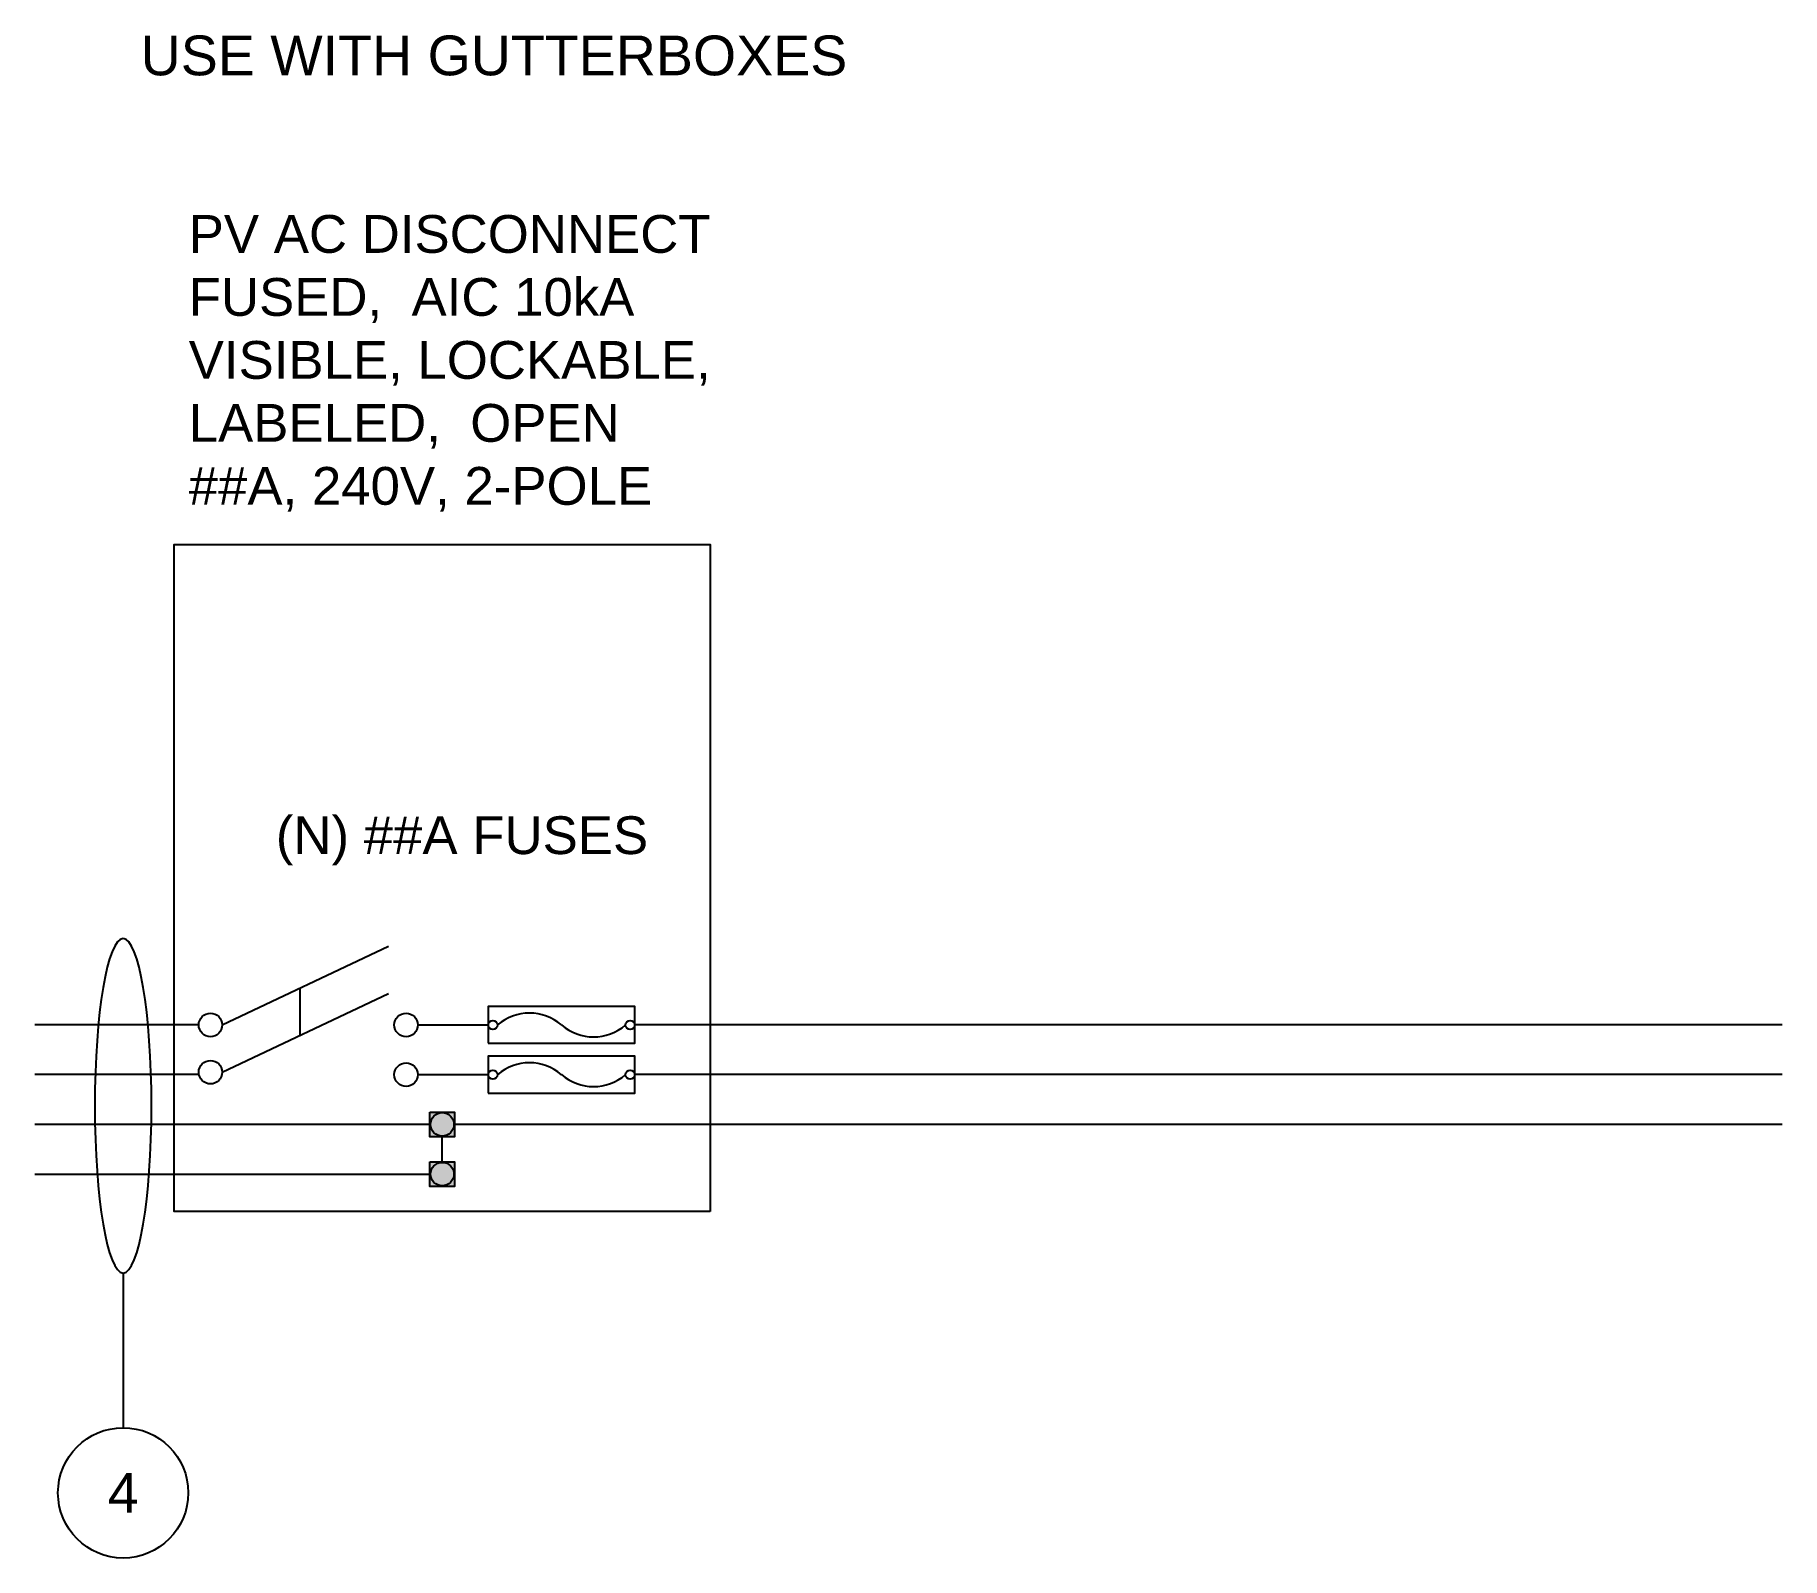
# Model space of a CAD drawing. Header units: inches. Extents: x 283.3 to 318.5, y 6.7 to 99.1.
# Drawn here: x 283.34 to 318.49, y 6.68 to 37.32 of the extents above; entities outside this region: 1.
import ezdxf

# ---------------------------------------------------------------- set-up
doc = ezdxf.new("R2010")
doc.units = ezdxf.units.IN
doc.header["$MEASUREMENT"] = 0
for name, color, linetype in [('Ground', 3, 'Continuous'), ('Negative', 7, 'Continuous'), ('Positive', 1, 'Continuous')]:
    doc.layers.add(name, color=color, linetype=linetype)
doc.layers.add('Hidden', color=1, linetype='Continuous', lineweight=25, plot=False)
doc.layers.add('wirecallout', color=4, linetype='Continuous', lineweight=25)
doc.styles.get("Standard").update_dxf_attribs({"font": 'arial.ttf'})

# ---------------------------------------------------------------- blocks, each defined once
blk = doc.blocks.new('*T21')
at = {"color": 0, "linetype": 'ByBlock', "lineweight": -2, "transparency": 16777216}
for p, q in [((0, 0), (8.467, 0)), ((0, 0), (0, -4.497)), ((4.233, 0), (4.233, -4.497)), ((8.467, 0), (8.467, -4.497)), ((0, -1.348), (8.467, -1.348)), ((0, -2.697), (8.467, -2.697)), ((0, -4.497), (8.467, -4.497))]:
    blk.add_line(p, q, dxfattribs=at)
at = {"color": 0, "transparency": 16777216, "char_height": 0.55556, "width": 3.63333}
for s, insert, attachment_point in [('{\\fCalibri|b0|i0|c0;AC DISCO', (0.3, -1.048), 7), ('{\\fCalibri|b0|i0|c0;', (8.167, -1.048), 9), ('{\\fCalibri|b0|i0|c0;PV BREAK', (0.3, -2.397), 7), ('{\\fCalibri|b0|i0|c0;', (4.533, -2.397), 7)]:
    blk.add_mtext(s, dxfattribs=dict(at, insert=insert, attachment_point=attachment_point))

msp = doc.modelspace()

# ---------------------------------------------------------------- hatches: boundary and pattern name
h = msp.add_hatch(color=256)
h.dxf.hatch_style = 1
h.paths.add_polyline_path([(291.785, 15.654), (291.289, 15.654), (291.289, 15.406), (291.785, 15.406)])
h.paths.add_polyline_path([(291.785, 15.406), (291.289, 15.406), (291.289, 15.158), (291.785, 15.158)])
h = msp.add_hatch(color=256)
h.dxf.hatch_style = 1
h.paths.add_polyline_path([(291.785, 14.654), (291.289, 14.654), (291.289, 14.406), (291.785, 14.406)])
h.paths.add_polyline_path([(291.785, 14.406), (291.289, 14.406), (291.289, 14.158), (291.785, 14.158)])

# ---------------------------------------------------------------- linework, layer by layer
for p, q in [((287.109, 17.406), (290.453, 18.988)), ((287.109, 16.456), (290.453, 18.038)), ((288.675, 18.146), (288.675, 17.196)), ((291.044, 17.406), (292.464, 17.406)), ((291.044, 16.406), (292.464, 16.406)), ((291.302, 15.406), (283.342, 15.406)), ((291.537, 14.642), (291.537, 15.17)), ((318.495, 15.406), (291.773, 15.406)), ((285.117, 12.416), (285.117, 9.305))]:
    msp.add_line(p, q)
for points in [[(296.93, 13.653), (286.144, 13.653), (286.144, 27.069), (296.93, 27.069)], [(292.464, 17.037), (295.41, 17.037), (295.41, 17.775), (292.464, 17.775)], [(292.464, 16.037), (295.41, 16.037), (295.41, 16.775), (292.464, 16.775)], [(291.289, 15.654), (291.785, 15.654), (291.785, 15.158), (291.289, 15.158)], [(291.289, 14.654), (291.785, 14.654), (291.785, 14.158), (291.289, 14.158)]]:
    msp.add_lwpolyline(points, close=True)
for centre, radius in [((286.874, 17.406), 0.236), ((290.809, 17.406), 0.236), ((292.556, 17.406), 0.0922), ((295.318, 17.406), 0.0922), ((286.874, 16.456), 0.236), ((290.809, 16.406), 0.236), ((292.556, 16.406), 0.0922), ((295.318, 16.406), 0.0922), ((291.537, 15.406), 0.236), ((291.537, 14.406), 0.236), ((285.117, 7.994), 1.311)]:
    msp.add_circle(centre, radius)
for centre, start, end in [((293.293, 16.661), 49.1308, 130.8692), ((294.582, 18.151), 229.1308, 310.8692), ((293.293, 15.661), 49.1308, 130.8692), ((294.582, 17.151), 229.1308, 310.8692)]:
    msp.add_arc(centre, 0.985, start, end)
at = {"layer": 'Ground'}
msp.add_lwpolyline([(283.342, 14.406), (291.302, 14.406)], dxfattribs=at)
at = {"layer": 'Negative'}
for p, q in [((286.638, 17.406), (283.342, 17.406)), ((318.495, 17.406), (295.41, 17.406))]:
    msp.add_line(p, q, dxfattribs=at)
at = {"layer": 'Positive', "color": 7}
for p, q in [((286.643, 16.406), (283.342, 16.406)), ((318.495, 16.406), (295.41, 16.406))]:
    msp.add_line(p, q, dxfattribs=at)
at = {"layer": 'wirecallout', "color": 7, "extrusion": (0, 0, -1)}
msp.add_ellipse((285.117, 15.78), major_axis=(0, 3.364), ratio=0.169711, dxfattribs=at)

# ---------------------------------------------------------------- block references
msp.add_blockref('*T21', (293.188, 99.125))

# ---------------------------------------------------------------- texts
msp.add_text('(N) ##A FUSES', height=0.76).set_placement((288.189, 20.843))
for s, width, gutter_width, heights, insert, char_height, attachment_point in [('PV AC DISCONNECT\\PFUSED,  AIC 10kA\\PVISIBLE, LOCKABLE, LABELED,  OPEN\\P##A, 240V, 2-POLE', 12.26664, 0.95, [6.355], (286.436, 27.728), 0.76, 7), ('4', 15.64005, 1, [0], (285.117, 7.994), 0.8, 5)]:
    msp.add_mtext_dynamic_manual_height_columns(s, width=width, gutter_width=gutter_width, heights=heights, dxfattribs=dict(insert=insert, char_height=char_height, attachment_point=attachment_point))
at = {"layer": 'Hidden', "insert": (285.469, 37.308), "char_height": 0.8, "attachment_point": 1}
msp.add_mtext_dynamic_manual_height_columns('{\\C1;USE WITH GUTTERBOXES}', width=15.8617, gutter_width=1, heights=[8.066], dxfattribs=at)

doc.saveas('drawing.dxf')
